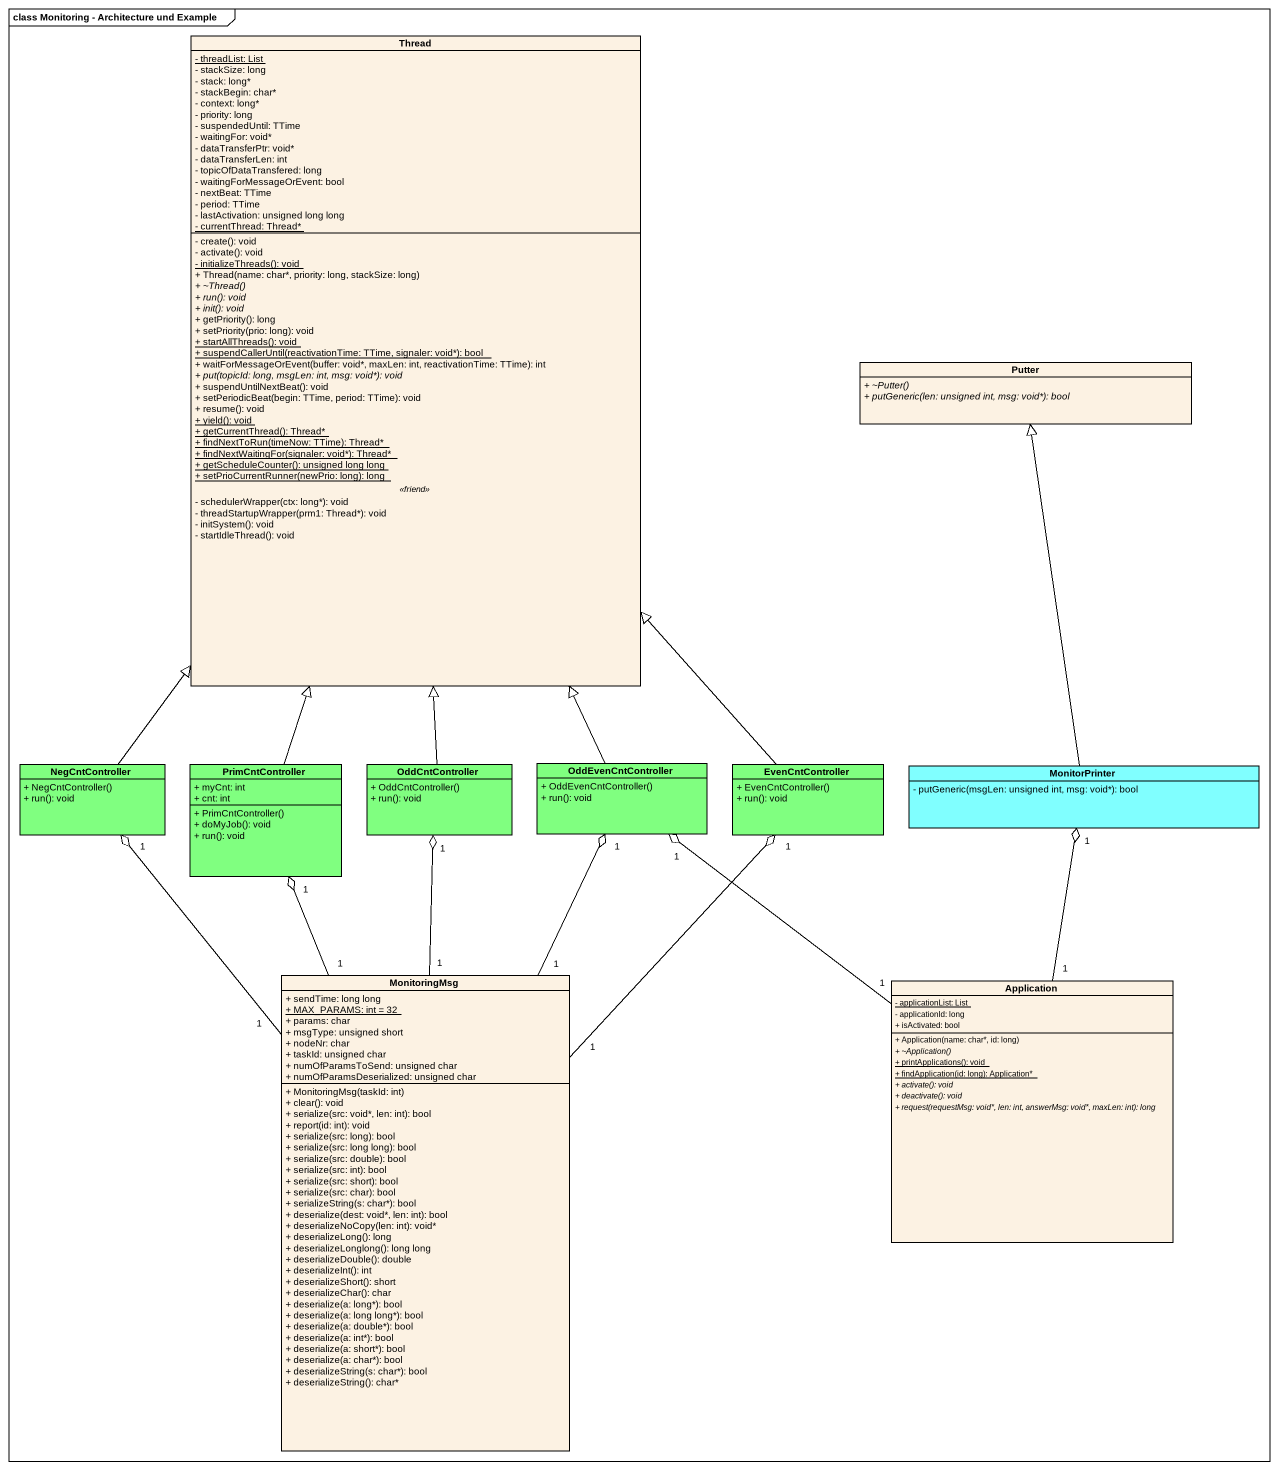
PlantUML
@startuml
mainframe class Monitoring - Architecture und Example
hide circle
hide empty members
skinparam classAttributeIconSize 0
class Thread {
  {static} - threadList: List
  - stackSize: long
  - stack: long*
  - stackBegin: char*
  - context: long*
  - priority: long
  - suspendedUntil: TTime
  - waitingFor: void*
  - dataTransferPtr: void*
  - dataTransferLen: int
  - topicOfDataTransfered: long
  - waitingForMessageOrEvent: bool
  - nextBeat: TTime
  - period: TTime
  - lastActivation: unsigned long long
  {static} - currentThread: Thread*
  --
  - create(): void
  - activate(): void
  {static} - initializeThreads(): void
  + Thread(name: char*, priority: long, stackSize: long)
  {abstract} + ~Thread()
  {abstract} + run(): void
  {abstract} + init(): void
  + getPriority(): long
  + setPriority(prio: long): void
  {static} + startAllThreads(): void
  {static} + suspendCallerUntil(reactivationTime: TTime, signaler: void*): bool
  + waitForMessageOrEvent(buffer: void*, maxLen: int, reactivationTime: TTime): int
  {abstract} + put(topicId: long, msgLen: int, msg: void*): void
  + suspendUntilNextBeat(): void
  + setPeriodicBeat(begin: TTime, period: TTime): void
  + resume(): void
  {static} + yield(): void
  {static} + getCurrentThread(): Thread*
  {static} + findNextToRun(timeNow: TTime): Thread*
  {static} + findNextWaitingFor(signaler: void*): Thread*
  {static} + getScheduleCounter(): unsigned long long
  {static} + setPrioCurrentRunner(newPrio: long): long
  .. <<friend>> ..
  - schedulerWrapper(ctx: long*): void
  - threadStartupWrapper(prm1: Thread*): void
  - initSystem(): void
  - startIdleThread(): void
}
class Putter #FCF2E3 {
  {abstract} + ~Putter()
  {abstract} + putGeneric(len: unsigned int, msg: void*): bool
}
class NegCntController #80FF80 {
  + NegCntController()
  + run(): void
}
class PrimCntController #80FF80 {
  + myCnt: int
  + cnt: int
  + PrimCntController()
  + doMyJob(): void
  + run(): void
}
class OddCntController #80FF80 {
  + OddCntController()
  + run(): void
}
class OddEvenCntController #80FF80 {
  + OddEvenCntController()
  + run(): void
}
class EvenCntController #80FF80 {
  + EvenCntController()
  + run(): void
}
class MonitorPrinter #80FFFF {
  - putGeneric(msgLen: unsigned int, msg: void*): bool
}
class MonitoringMsg {
  + sendTime: long long
  {static} + MAX_PARAMS: int = 32
  + params: char
  + msgType: unsigned short
  + nodeNr: char
  + taskId: unsigned char
  + numOfParamsToSend: unsigned char
  + numOfParamsDeserialized: unsigned char
  + MonitoringMsg(taskId: int)
  + clear(): void
  + serialize(src: void*, len: int): bool
  + report(id: int): void
  + serialize(src: long): bool
  + serialize(src: long long): bool
  + serialize(src: double): bool
  + serialize(src: int): bool
  + serialize(src: short): bool
  + serialize(src: char): bool
  + serializeString(s: char*): bool
  + deserialize(dest: void*, len: int): bool
  + deserializeNoCopy(len: int): void*
  + deserializeLong(): long
  + deserializeLonglong(): long long
  + deserializeDouble(): double
  + deserializeInt(): int
  + deserializeShort(): short
  + deserializeChar(): char
  + deserialize(a: long*): bool
  + deserialize(a: long long*): bool
  + deserialize(a: double*): bool
  + deserialize(a: int*): bool
  + deserialize(a: short*): bool
  + deserialize(a: char*): bool
  + deserializeString(s: char*): bool
  + deserializeString(): char*
}
class Application {
  {static} - applicationList: List
  - applicationId: long
  + isActivated: bool
  + Application(name: char*, id: long)
  {abstract} + ~Application()
  {static} + printApplications(): void
  {static} + findApplication(id: long): Application*
  {abstract} + activate(): void
  {abstract} + deactivate(): void
  {abstract} + request(requestMsg: void*, len: int, answerMsg: void*, maxLen: int): long
}
NegCntController -up-|> Thread
PrimCntController -up-|> Thread
OddCntController -up-|> Thread
OddEvenCntController -up-|> Thread
EvenCntController -up-|> Thread
MonitorPrinter -up-|> Putter
MonitoringMsg "1" -up-o "1" NegCntController
MonitoringMsg "1" -up-o "1" PrimCntController
MonitoringMsg "1" -up-o "1" OddCntController
MonitoringMsg "1" -up-o "1" OddEvenCntController
MonitoringMsg "1" -up-o "1" EvenCntController
Application "1" -up-o "1" OddEvenCntController
Application "1" -up-o "1" MonitorPrinter
@enduml
